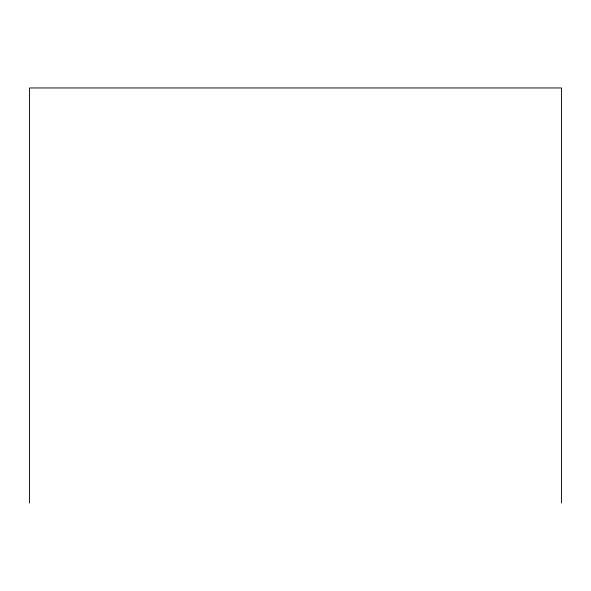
<?xml version="1.0" encoding="UTF-8"?>
<svg xmlns="http://www.w3.org/2000/svg" width="591" height="591" viewBox="0 0 591 591"><rect width="100%" height="100%" fill="white"/><g stroke="black" fill="none" stroke-linecap="round" stroke-linejoin="round"><path stroke-width="0.89" d="M561.45 503.044L561.45 87.956L29.55 87.956L29.55 503.044"/></g></svg>
